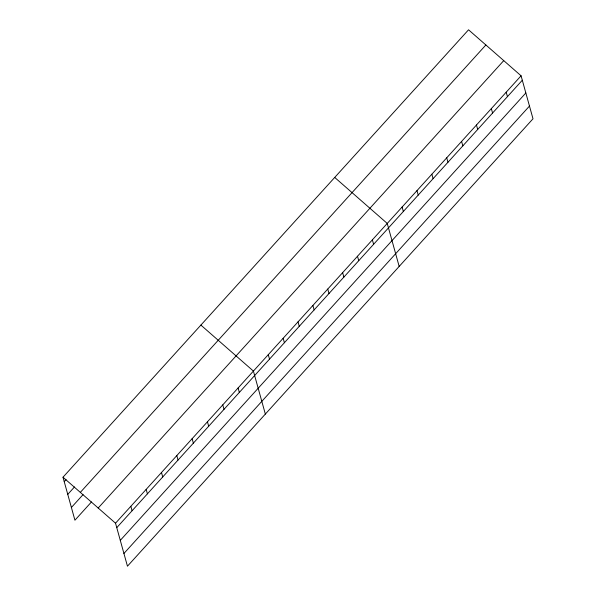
<?xml version="1.0" encoding="UTF-8"?>
<svg xmlns="http://www.w3.org/2000/svg" width="596" height="596" viewBox="0 0 596 596"><rect width="100%" height="100%" fill="white"/><g stroke="black" fill="none" stroke-linecap="round" stroke-linejoin="round"><path stroke-width="0.89" d="M62.997 477.21L468.545 29.8L521.075 75.796L533.003 118.79L127.455 566.2L115.527 523.199L62.997 477.21L74.925 520.204L91.471 501.951M64.234 481.657L66.074 479.631M67.758 494.375L74.5 486.939M80.333 492.385L485.882 44.976M71.393 507.487L83.038 494.643M98.191 508.023L503.747 60.613M115.527 523.199L521.075 75.796M116.764 527.654L522.312 80.244M120.288 540.371L525.843 92.969M123.923 553.475L529.471 106.073M334.714 177.444L387.244 223.44L399.171 266.434M200.882 325.088L253.412 371.084L265.339 414.078M506.205 92.201L507.442 96.649M491.335 108.606L492.572 113.054M476.465 125.011L477.701 129.459M461.595 141.416L462.831 145.864M446.724 157.821L447.961 162.268M431.854 174.226L433.091 178.673M416.984 190.631L418.221 195.078M402.114 207.035L403.35 211.483M372.373 239.845L373.61 244.293M357.503 256.25L358.74 260.698M342.633 272.655L343.87 277.103M327.763 289.06L328.999 293.508M312.893 305.465L314.129 309.913M298.022 321.87L299.259 326.317M283.152 338.275L284.389 342.722M268.282 354.68L269.519 359.127M238.095 387.981L239.324 392.436M222.77 404.885L224.007 409.34M207.453 421.789L208.682 426.237M192.128 438.693L193.365 443.141M176.811 455.59L178.04 460.045M161.486 472.494L162.723 476.942M146.169 489.398L147.406 493.846M130.844 506.302L132.081 510.75"/></g></svg>
